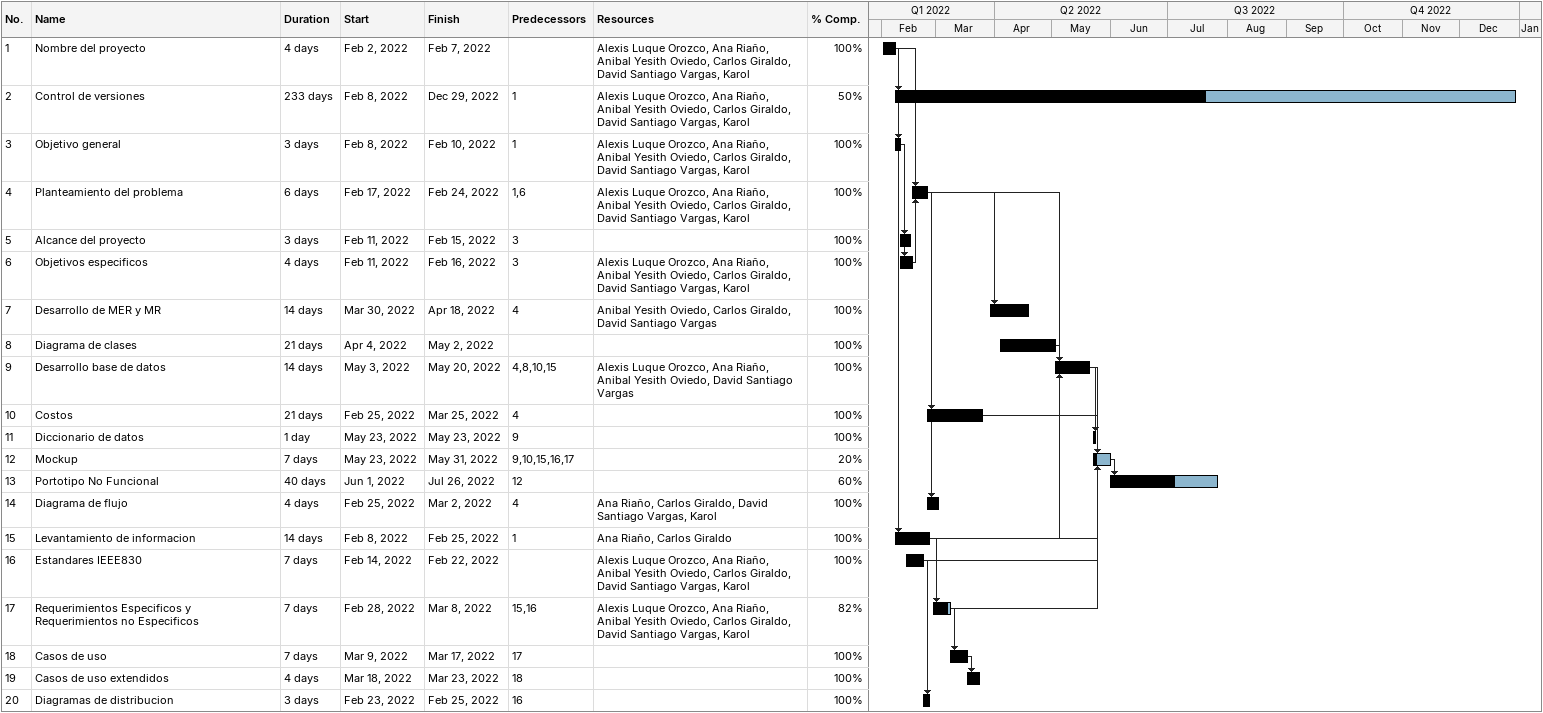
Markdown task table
| ID | Task | Duration | Start | Finish | Predecessors | Resources | % complete |
|---|---|---|---|---|---|---|---|
| 1 | Nombre del proyecto | 4d | 2022-02-02 | 2022-02-07 |  | Alexis Luque Orozco, Ana Riaño, Anibal Yesith Oviedo, Carlos Giraldo, David Santiago Vargas, Karol | 100 |
| 2 | Control de versiones | 233d | 2022-02-08 | 2022-12-29 | 1 | Alexis Luque Orozco, Ana Riaño, Anibal Yesith Oviedo, Carlos Giraldo, David Santiago Vargas, Karol | 50 |
| 3 | Objetivo general | 3d | 2022-02-08 | 2022-02-10 | 1 | Alexis Luque Orozco, Ana Riaño, Anibal Yesith Oviedo, Carlos Giraldo, David Santiago Vargas, Karol | 100 |
| 4 | Planteamiento del problema | 6d | 2022-02-17 | 2022-02-24 | 1, 6 | Alexis Luque Orozco, Ana Riaño, Anibal Yesith Oviedo, Carlos Giraldo, David Santiago Vargas, Karol | 100 |
| 5 | Alcance del proyecto | 3d | 2022-02-11 | 2022-02-15 | 3 |  | 100 |
| 6 | Objetivos especificos | 4d | 2022-02-11 | 2022-02-16 | 3 | Alexis Luque Orozco, Ana Riaño, Anibal Yesith Oviedo, Carlos Giraldo, David Santiago Vargas, Karol | 100 |
| 7 | Desarrollo de MER y MR | 14d | 2022-03-30 | 2022-04-18 | 4 | Anibal Yesith Oviedo, Carlos Giraldo, David Santiago Vargas | 100 |
| 8 | Diagrama de clases | 21d | 2022-04-04 | 2022-05-02 |  |  | 100 |
| 9 | Desarrollo base de datos | 14d | 2022-05-03 | 2022-05-20 | 4, 8, 10, 15 | Alexis Luque Orozco, Ana Riaño, Anibal Yesith Oviedo, David Santiago Vargas | 100 |
| 10 | Costos | 21d | 2022-02-25 | 2022-03-25 | 4 |  | 100 |
| 11 | Diccionario de datos | 1d | 2022-05-23 | 2022-05-23 | 9 |  | 100 |
| 12 | Mockup | 7d | 2022-05-23 | 2022-05-31 | 9, 10, 15, 16, 17 |  | 20 |
| 13 | Portotipo No Funcional | 40d | 2022-06-01 | 2022-07-26 | 12 |  | 60 |
| 14 | Diagrama de flujo | 4d | 2022-02-25 | 2022-03-02 | 4 | Ana Riaño, Carlos Giraldo, David Santiago Vargas, Karol | 100 |
| 15 | Levantamiento de informacion | 14d | 2022-02-08 | 2022-02-25 | 1 | Ana Riaño, Carlos Giraldo | 100 |
| 16 | Estandares IEEE830 | 7d | 2022-02-14 | 2022-02-22 |  | Alexis Luque Orozco, Ana Riaño, Anibal Yesith Oviedo, Carlos Giraldo, David Santiago Vargas, Karol | 100 |
| 17 | Requerimientos Especificos y Requerimientos no Especificos | 7d | 2022-02-28 | 2022-03-08 | 15, 16 | Alexis Luque Orozco, Ana Riaño, Anibal Yesith Oviedo, Carlos Giraldo, David Santiago Vargas, Karol | 82 |
| 18 | Casos de uso | 7d | 2022-03-09 | 2022-03-17 | 17 |  | 100 |
| 19 | Casos de uso extendidos | 4d | 2022-03-18 | 2022-03-23 | 18 |  | 100 |
| 20 | Diagramas de distribucion | 3d | 2022-02-23 | 2022-02-25 | 16 |  | 100 |
